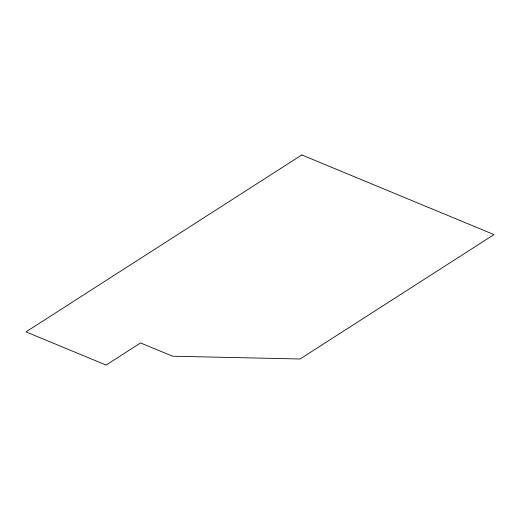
<?xml version="1.0" encoding="UTF-8"?>
<svg xmlns="http://www.w3.org/2000/svg" width="520" height="520" viewBox="0 0 520 520"><rect width="100%" height="100%" fill="white"/><g stroke="black" fill="none" stroke-linecap="round" stroke-linejoin="round"><path stroke-width="0.78" d="M301.795 154.941L26 331.87L106.087 365.06L140.562 342.94L172.594 356.213L300.079 358.988L494 234.585L301.795 154.941"/></g></svg>
